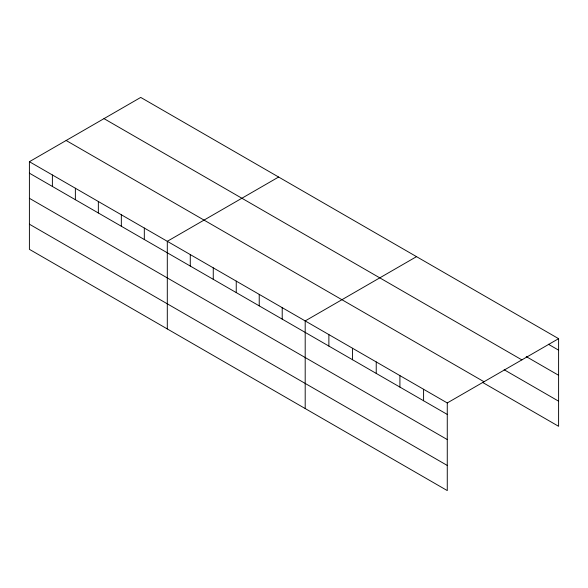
<?xml version="1.0" encoding="UTF-8"?>
<svg xmlns="http://www.w3.org/2000/svg" width="588" height="588" viewBox="0 0 588 588"><rect width="100%" height="100%" fill="white"/><g stroke="black" fill="none" stroke-linecap="round" stroke-linejoin="round"><path stroke-width="0.88" d="M447.27 439.559L447.27 402.949L29.4 161.7L29.4 249.327L447.27 490.576L447.27 439.559L29.4 198.303M482.829 382.553L558.6 426.3L558.6 338.673L140.73 97.424L29.4 161.7M278.624 177.032L167.301 241.308L167.301 328.935M416.525 256.647L305.194 320.923L305.194 408.55M447.27 402.949L558.6 338.673M548.339 344.23L558.6 350.154M526.238 356.6L558.6 375.284M103.988 118.629L521.865 359.885M504.136 369.734L558.6 401.178M66.135 140.488L484.012 381.744M29.4 173.173L447.27 414.43M29.4 224.197L447.27 465.453M423.588 389.278L423.588 400.759M399.913 375.607L399.913 387.088M376.232 361.936L376.232 373.417M352.55 348.265L352.55 359.746M328.876 334.594L328.876 346.075M282.211 307.656L282.211 319.137M259.227 294.39L259.227 305.87M236.244 281.115L236.244 292.596M213.26 267.849L213.26 279.329M190.277 254.582L190.277 266.063M144.317 228.041L144.317 239.522M121.334 214.774L121.334 226.255M98.35 201.508L98.35 212.981M75.367 188.234L75.367 199.714M52.383 174.967L52.383 186.447"/></g></svg>
